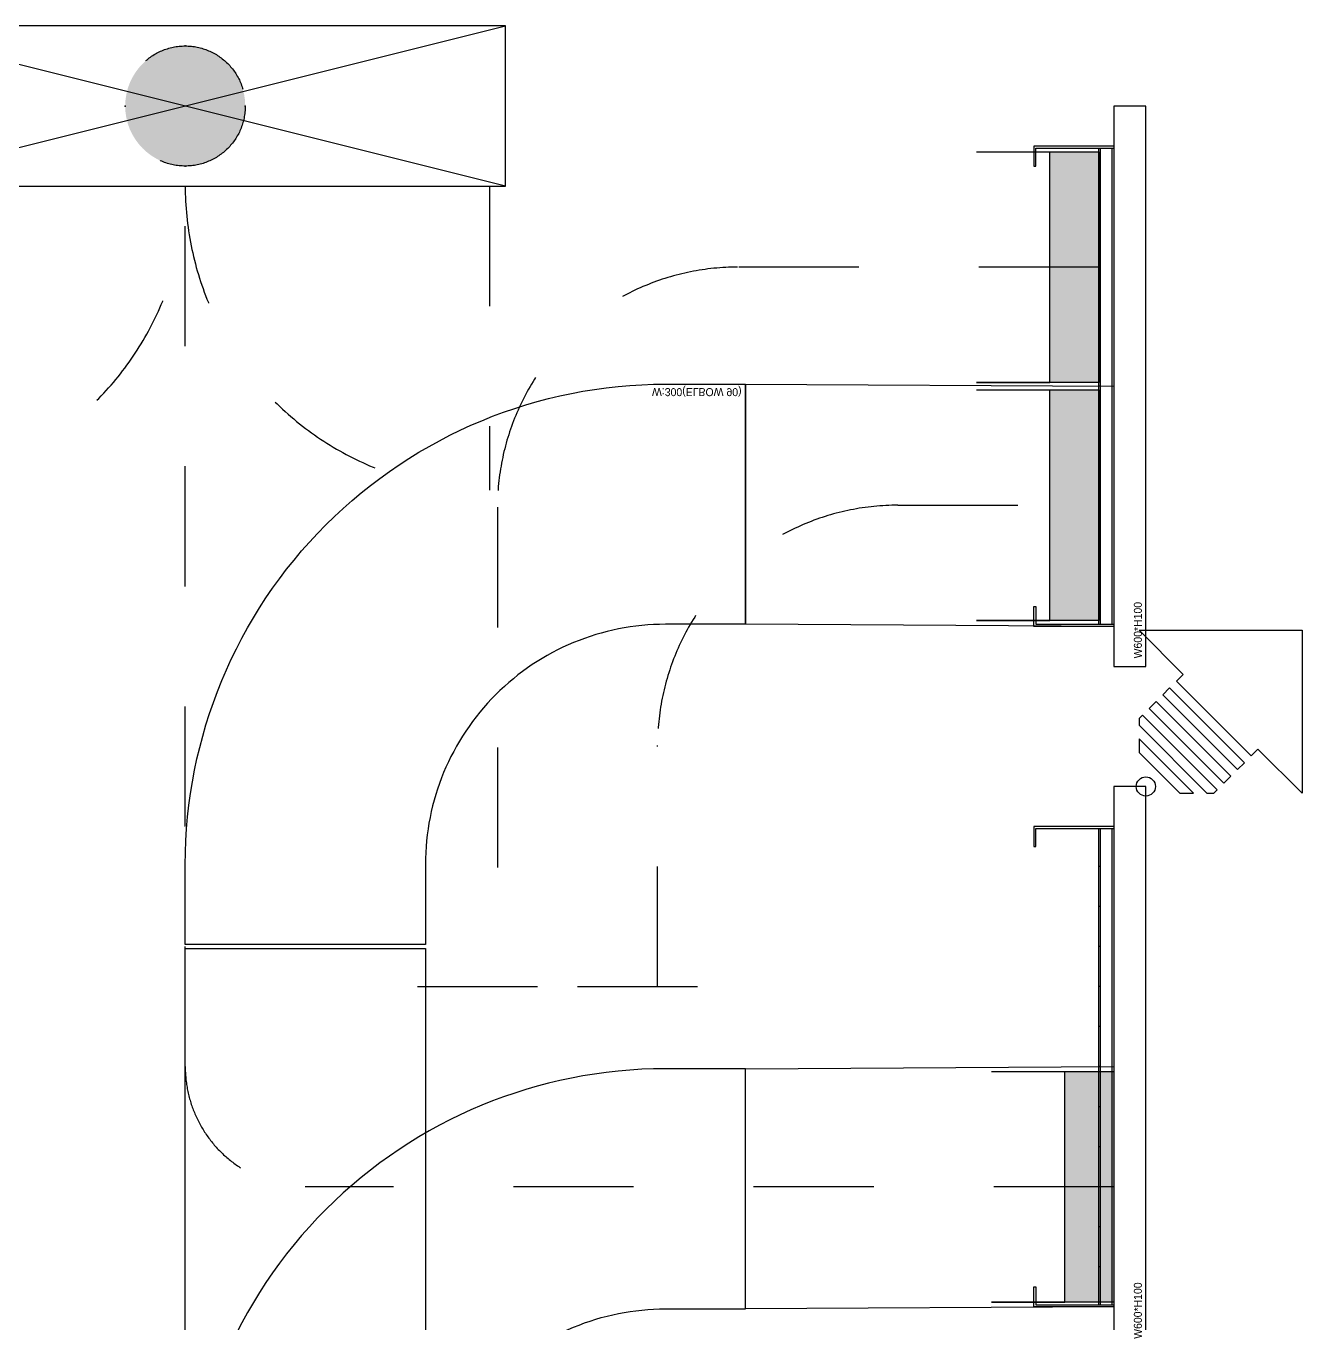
# Model space of a CAD drawing. Header units: millimetres. Extents: x -149088 to 500787, y -530175 to 1035835.
# Drawn here: x 93455 to 95049, y -52115 to -50495 of the extents above; entities that cross this region are included whole.
import ezdxf
from ezdxf.enums import TextEntityAlignment as Align

# ---------------------------------------------------------------- set-up
doc = ezdxf.new("R2010")
doc.units = ezdxf.units.MM
doc.header["$LTSCALE"] = 150
doc.linetypes.add('D1', pattern=[3, 1, -1, 1])
for name, color, linetype in [('------01 Motor Control Panel or Center', 4, 'Continuous'), ('-----00 LV_CABLE', 2, 'Continuous'), ('-----26 Electrical Cable Tray', 200, 'Continuous'), ('-----26 Electrical Cable Tray_건물(UPS)', 100, 'Continuous')]:
    doc.layers.add(name, color=color, linetype=linetype)
doc.styles.add('ELEC', font='')
doc.styles.get('ELEC').set_extended_font_data('Dotum')

# ---------------------------------------------------------------- blocks, each defined once
blk = doc.blocks.new('*U27')
at = {"color": 0}
blk.add_lwpolyline([(0, 0), (-100, 0, -0.414214), (-400, 300), (-400, 400), (-700, 400), (-700, 300, 0.414214), (-100, -300), (0, -300)], format="xyb", close=True, dxfattribs=at)
at = {"color": 0, "style": 'ELEC'}
blk.add_text('W:300(ELBOW 90)', height=10, dxfattribs=at).set_placement((-5, -290), align=Align.MIDDLE_RIGHT)
blk = doc.blocks.new('*U10')
at = {"linetype": 'Continuous', "ltscale": 0.1}
for p, q in [((-250, 56.6), (-250, 58.6)), ((-200, 56.6), (-200, 58.6)), ((-150, 56.6), (-150, 58.6)), ((-100, 56.6), (-100, 58.6)), ((-50, 56.6), (-50, 58.6)), ((0, 56.6), (0, 58.6)), ((50, 56.6), (50, 58.6)), ((100, 56.6), (100, 58.6)), ((150, 56.6), (150, 58.6)), ((200, 56.6), (200, 58.6)), ((250, 56.6), (250, 58.6))]:
    blk.add_line(p, q, dxfattribs=at)
for points in [[(-300, 40), (-300, 140), (-275, 140), (-275, 137.4), (-297.4, 137.4), (-297.4, 40)], [(300, 40), (300, 140), (275, 140), (275, 137.4), (297.4, 137.4), (297.4, 40)], [(-297.4, 58.6), (297.4, 58.6)], [(-297.4, 56.6), (297.4, 56.6)], [(297.4, 42.6), (-297.4, 42.6)]]:
    blk.add_lwpolyline(points, dxfattribs=at)
blk.add_lwpolyline([(350, 0), (350, 40), (-350, 40), (-350, 0)], close=True, dxfattribs=at)
at = {"linetype": 'Continuous', "ltscale": 0.1, "style": 'ELEC'}
blk.add_text('W600*H100', height=10, dxfattribs=at).set_placement((-340, 10), align=Align.MIDDLE_LEFT)
blk = doc.blocks.new('O08')
blk.add_hatch(color=256).paths.add_polyline_path([(120, 51), (-120, 51), (-120, 0), (120, 0)])
blk.add_lwpolyline([(120, 127.5), (120, 0), (-120, 0), (-120, 127.5), (-120, 51), (120, 51)])
blk = doc.blocks.new('TRAY (U-D)')
at = {"color": 0}
for points in [[(155.6, 466.7), (-28.3, 650.5), (650.5, 650.5), (650.5, -28.3), (466.7, 155.6), (438.4, 127.3), (127.3, 438.4)], [(70.7, 381.8), (381.8, 70.7), (410.1, 99), (99, 410.1)], [(14.1, 325.3), (325.3, 14.1), (353.6, 42.4), (42.4, 353.6)], [(-28.3, 282.8), (-28.3, 254.6), (254.6, -28.3), (282.8, -28.3), (297, -14.1), (-14.1, 297)], [(-28.3, 198), (-28.3, 141.4), (141.4, -28.3), (198, -28.3)]]:
    blk.add_lwpolyline(points, close=True, dxfattribs=at)
blk.add_circle((0, 0), 40, dxfattribs=at)
blk = doc.blocks.new('MCP_EQUIPMENT-2')
for p, q in [((200, 400), (0, -400)), ((200, -400), (0, 400))]:
    blk.add_line(p, q)
at = {"color": 1, "linetype": 'D1'}
for p, q in [((200, 380), (580, 380)), ((200, -380), (580, -380))]:
    blk.add_line(p, q, dxfattribs=at)
blk.add_lwpolyline([(200, 400), (0, 400), (0, -400), (200, -400)], close=True)
for centre, start, end in [((200, 380), 270, 0), ((200, -380), 0, 90)]:
    blk.add_arc(centre, 380, start, end, dxfattribs=at)
blk = doc.blocks.new('11')
at = {"linetype": 'D1'}
h = blk.add_hatch(color=256, dxfattribs=at)
edge = h.paths.add_edge_path()
edge.add_arc((0, 0), 75, 0, 360)
blk.add_circle((0, 0), 75, dxfattribs=at)
for p in [(0, 75), (-75, 0), (75, 0), (0, -75)]:
    blk.add_point(p, dxfattribs=at)

msp = doc.modelspace()

# ---------------------------------------------------------------- linework, layer by layer
at = {"layer": '-----00 LV_CABLE', "linetype": 'D1'}
msp.add_lwpolyline([(94813.6, -51945), (93803.6, -51945, -0.414214), (93653.6, -51795), (93653.6, -50670)], format="xyb", dxfattribs=at)
at = {"layer": '-----00 LV_CABLE', "linetype": 'D1', "elevation": 0}
for points in [[(94795, -50796.3), (94343.6, -50796.3, 0.414214), (94043.6, -51096.3), (94043.6, -51695)], [(94243.6, -51695), (94243.6, -51393.7, -0.414214), (94543.6, -51093.7), (94795, -51093.7)]]:
    msp.add_lwpolyline(points, format="xyb", dxfattribs=at)
for points in [[(93943.6, -51695), (94143.6, -51695)], [(94143.6, -51695), (94343.6, -51695)]]:
    msp.add_lwpolyline(points, dxfattribs=at)
at = {"layer": '-----26 Electrical Cable Tray'}
msp.add_lwpolyline([(94813.6, -51795), (94813.6, -52095), (94353.6, -52097.6), (94353.6, -51797.6)], close=True, dxfattribs=at)
at = {"layer": '-----26 Electrical Cable Tray_건물(UPS)'}
for points in [[(94813.6, -50945), (94813.6, -51245), (94353.6, -51242.4), (94353.6, -50942.4)], [(93653.6, -51647.6), (93953.6, -51647.6), (93953.6, -54595), (93653.6, -54595)]]:
    msp.add_lwpolyline(points, close=True, dxfattribs=at)

# ---------------------------------------------------------------- block references
at = {"layer": '------01 Motor Control Panel or Center', "rotation": 270}
msp.add_blockref('MCP_EQUIPMENT-2', (93653.6, -50495), dxfattribs=at)
at = {"layer": '-----00 LV_CABLE', "linetype": 'D1'}
msp.add_blockref('11', (93653.6, -50595), dxfattribs=at)
at = {"layer": '-----00 LV_CABLE', "linetype": 'D1', "xscale": 1.2, "yscale": 1.2, "zscale": 1.2, "rotation": 89.99999999999999}
for p in [(94795, -50796.3), (94795, -51093.7), (94813.6, -51945)]:
    msp.add_blockref('O08', p, dxfattribs=at)
at = {"layer": '-----26 Electrical Cable Tray', "xscale": 0.3, "yscale": 0.3, "zscale": 0.3}
msp.add_blockref('TRAY (U-D)', (94853.6, -51445), dxfattribs=at)
at = {"layer": '-----26 Electrical Cable Tray'}
for name, p, rotation in [('*U10', (94853.6, -51795), 89.99999999999999), ('*U27', (93953.6, -52497.6), 270)]:
    msp.add_blockref(name, p, dxfattribs=dict(at, rotation=rotation))
at = {"layer": '-----26 Electrical Cable Tray_건물(UPS)', "rotation": 89.99999999999999}
msp.add_blockref('*U10', (94853.6, -50945), dxfattribs=at)
at = {"layer": '-----26 Electrical Cable Tray_건물(UPS)', "xscale": -1, "rotation": 180}
msp.add_blockref('*U27', (94353.6, -51242.4), dxfattribs=at)

doc.saveas('drawing.dxf')
